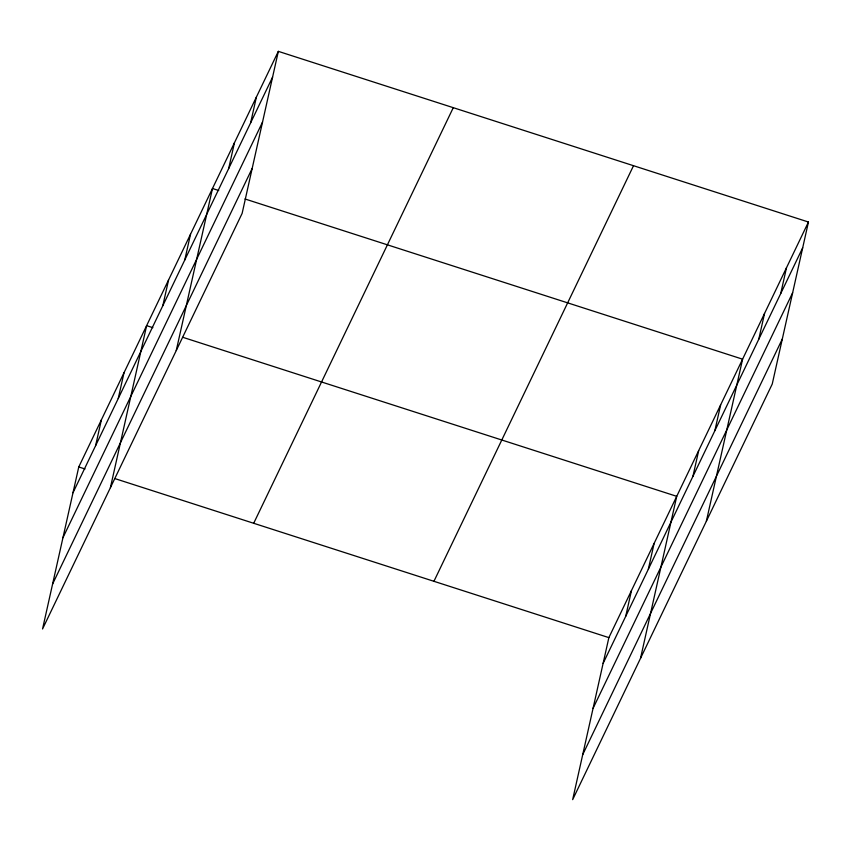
<?xml version="1.0" encoding="UTF-8"?>
<svg xmlns="http://www.w3.org/2000/svg" width="851" height="851" viewBox="0 0 851 851"><rect width="100%" height="100%" fill="white"/><g stroke="black" fill="none" stroke-linecap="round" stroke-linejoin="round"><path stroke-width="1.28" d="M278.341 51.358L78.76 466.965L42.55 628.974L242.131 213.378L278.341 51.358L808.45 222.026L772.24 384.035L572.659 799.642L608.869 637.622L808.45 222.026M95.62 445.626L101.386 419.862M118.246 398.523L124.001 372.759M110.407 487.666L146.617 325.656L152.872 327.667M162.818 305.711L168.572 279.947M184.773 259.991L190.528 234.227M176.263 350.527L212.484 188.507L218.728 190.518M228.674 168.562L234.44 142.798M250.63 122.842L256.385 97.078M625.73 616.284L631.485 590.52M648.345 569.191L654.111 543.427M640.516 658.334L676.726 496.324L182.859 337.326M692.927 476.369L698.682 450.605M714.872 430.649L720.637 404.885M706.373 521.184L742.593 359.175L244.971 198.974M758.784 339.219L764.538 313.455M780.739 293.51L786.494 267.746M73.005 492.729L272.586 77.122M62.953 537.683L262.534 122.087M52.602 584.009L252.183 168.413M253.694 523.28L453.275 107.683M433.936 581.307L633.516 165.711M603.114 663.386L802.695 247.79M593.062 708.351L792.643 292.755M582.701 754.677L782.282 339.081M78.76 466.965L85.015 468.975M115.002 478.624L608.869 637.622"/></g></svg>
